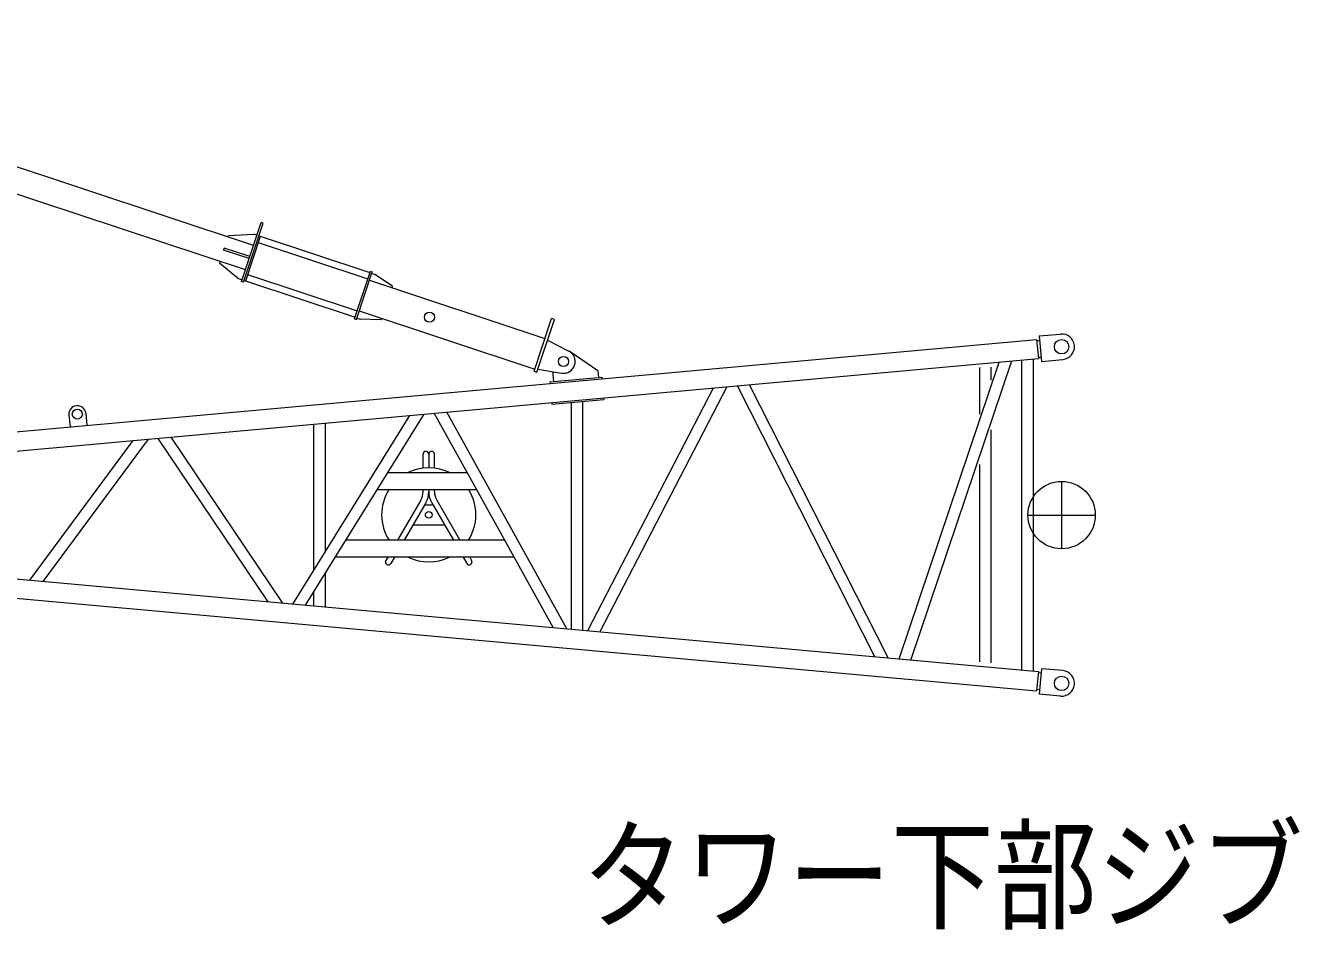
# Model space of a CAD drawing. Units: millimetres on the paper. Extents: x -420 to 420, y -297 to 297.
# Drawn here: x -141.9 to -78.8, y 153.2 to 198 of the extents above; entities that cross this region are included whole.
import ezdxf
from ezdxf.enums import TextEntityAlignment as Align

# ---------------------------------------------------------------- set-up
doc = ezdxf.new("R2010")
doc.units = ezdxf.units.MM
doc.linetypes.add('USER2', pattern=[17.5, 13, -1.5, 1.5, -1.5])
doc.linetypes.add('USER3', pattern=[15.5, 8, -1.5, 1.5, -1.5, 1.5, -1.5])
doc.layers.add('0-0_0', color=7, linetype='Continuous', lineweight=18)
doc.styles.add('ＭＳ ゴシック', font='')
doc.styles.get('ＭＳ ゴシック').set_extended_font_data('MS Gothic')

msp = doc.modelspace()

# ---------------------------------------------------------------- linework, layer by layer
at = {"layer": '0-0_0'}
for p, q in [((-130.636, 187.073), (-163.541, 197.963)), ((-131.035, 185.866), (-147.41, 191.285)), ((-131.228, 185.283), (-130.26, 188.21)), ((-131.133, 185.251), (-130.165, 188.178)), ((-130.165, 188.178), (-130.26, 188.21)), ((-131.902, 187.492), (-131.875, 187.571)), ((-131.875, 187.571), (-130.627, 187.632)), ((-130.468, 187.58), (-130.627, 187.632)), ((-130.303, 187.522), (-130.374, 187.546)), ((-132.086, 186.936), (-132.117, 186.841)), ((-130.851, 186.422), (-132.117, 186.841)), ((-130.82, 186.517), (-132.086, 186.936)), ((-132.301, 186.285), (-132.327, 186.206)), ((-132.327, 186.206), (-131.361, 185.412)), ((-125.635, 183.432), (-124.85, 185.805)), ((-125.54, 183.4), (-124.755, 185.774)), ((-124.85, 185.805), (-124.755, 185.774)), ((-124.781, 185.695), (-124.623, 185.642)), ((-123.762, 185.059), (-124.623, 185.642)), ((-131.203, 185.36), (-131.361, 185.412)), ((-131.133, 185.251), (-131.228, 185.283)), ((-124.896, 185.346), (-116.209, 182.472)), ((-123.788, 184.98), (-123.762, 185.059)), ((-125.399, 183.828), (-116.712, 180.953)), ((-125.635, 183.432), (-125.54, 183.4)), ((-125.514, 183.479), (-125.356, 183.427)), ((-124.317, 183.382), (-125.356, 183.427)), ((-124.317, 183.382), (-124.291, 183.461)), ((-116.749, 180.842), (-115.885, 183.452)), ((-116.606, 180.795), (-115.742, 183.405)), ((-115.742, 183.405), (-115.885, 183.452)), ((-164.237, 175.862), (-91.864, 182.423)), ((-116.083, 182.377), (-115.028, 181.846)), ((-91.864, 182.423), (-91.778, 181.474)), ((-91.858, 182.362), (-91.725, 182.374)), ((-91.745, 182.591), (-90.683, 182.687)), ((-91.745, 182.591), (-91.631, 181.33)), ((-113.592, 180.86), (-114.958, 181.804)), ((-147.02, 176.465), (-91.778, 181.474)), ((-98.666, 166.598), (-93.717, 181.298)), ((-98.085, 166.545), (-93.1, 181.354)), ((-94.126, 181.054), (-94.126, 180.407)), ((-92.609, 181.398), (-92.609, 166.048)), ((-92.042, 181.45), (-92.042, 165.997)), ((-91.783, 181.535), (-91.65, 181.547)), ((-91.631, 181.33), (-90.568, 181.426)), ((-116.749, 180.842), (-116.606, 180.795)), ((-116.554, 180.953), (-115.39, 180.75)), ((-115.831, 180.827), (-115.788, 180.338)), ((-113.592, 180.86), (-113.563, 180.536)), ((-94.692, 181.025), (-94.692, 178.717)), ((-115.962, 180.322), (-115.955, 180.248)), ((-107.877, 180.014), (-114.097, 167.997)), ((-107.207, 180.075), (-113.487, 167.941)), ((-99.875, 166.707), (-106.679, 180.123)), ((-99.209, 166.647), (-106.072, 180.178)), ((-115.869, 179.285), (-115.863, 179.21)), ((-115.863, 179.21), (-113.289, 179.439)), ((-114.909, 179.295), (-114.909, 168.07)), ((-114.342, 179.345), (-114.342, 168.019)), ((-113.296, 179.514), (-113.289, 179.439)), ((-139.774, 178.686), (-139.719, 178.084)), ((-138.944, 178.761), (-138.889, 178.16)), ((-128.691, 169.32), (-122.896, 178.652)), ((-128.06, 169.263), (-122.189, 178.716)), ((-119.583, 174.973), (-121.684, 178.762)), ((-115.118, 168.089), (-121.067, 178.818)), ((-127.659, 178.221), (-127.659, 170.982)), ((-127.092, 178.272), (-127.092, 171.895)), ((-94.126, 177.936), (-94.126, 166.408)), ((-141.706, 170.5), (-136.587, 177.411)), ((-141.045, 170.44), (-135.831, 177.48)), ((-129.906, 169.43), (-135.364, 177.522)), ((-129.178, 169.364), (-134.72, 177.58)), ((-122.243, 176.052), (-122.243, 176.737)), ((-121.959, 176.752), (-121.959, 176.07)), ((-121.676, 176.052), (-121.676, 176.737)), ((-94.692, 176.223), (-94.692, 166.455)), ((-120.045, 175.807), (-123.996, 175.807)), ((-119.583, 174.973), (-124.513, 174.973)), ((-122.243, 174.882), (-122.243, 174.973)), ((-121.959, 174.973), (-121.959, 174.882)), ((-121.676, 174.882), (-121.676, 174.973)), ((-115.8, 168.151), (-119.583, 174.973)), ((-122.355, 174.465), (-123.504, 172.473)), ((-122.109, 174.323), (-123.177, 172.473)), ((-122.159, 174.236), (-121.76, 174.236)), ((-121.81, 174.323), (-120.741, 172.473)), ((-121.564, 174.464), (-120.414, 172.473)), ((-122.737, 173.236), (-121.182, 173.237)), ((-118.197, 172.473), (-126.066, 172.473)), ((-164.211, 171.583), (-91.864, 165.024)), ((-117.735, 171.64), (-126.583, 171.64)), ((-123.985, 171.64), (-124.081, 171.474)), ((-123.658, 171.64), (-123.836, 171.332)), ((-120.26, 171.64), (-120.082, 171.333)), ((-119.932, 171.64), (-119.837, 171.474)), ((-147.02, 170.982), (-91.778, 165.973)), ((-127.092, 170.82), (-127.092, 169.175)), ((-127.659, 169.908), (-127.659, 169.226)), ((-91.778, 165.973), (-91.864, 165.024)), ((-91.65, 165.9), (-91.783, 165.912)), ((-91.631, 166.117), (-91.745, 164.856)), ((-90.568, 166.021), (-91.631, 166.117)), ((-91.725, 165.073), (-91.858, 165.085)), ((-90.683, 164.759), (-91.745, 164.856))]:
    msp.add_line(p, q, dxfattribs=at)
at = {"layer": '0-0_0', "linetype": 'USER3'}
for p, q in [((-130.302, 187.539), (-124.871, 185.736)), ((-130.406, 187.223), (-124.976, 185.419)), ((-130.93, 185.641), (-125.502, 183.838)), ((-131.035, 185.324), (-125.607, 183.521))]:
    msp.add_line(p, q, dxfattribs=at)
at = {"layer": '0-0_0', "linetype": 'USER2'}
for p, q in [((-90.626, 175.39), (-90.626, 172.057)), ((-92.292, 173.723), (-88.959, 173.723))]:
    msp.add_line(p, q, dxfattribs=at)
at = {"layer": '0-0_0'}
for points in [[(-130.303, 187.522), (-131.036, 185.307), (-131.107, 185.331)], [(-115.962, 180.322), (-113.388, 180.552), (-113.382, 180.477)]]:
    msp.add_lwpolyline(points, dxfattribs=at)
for centre, radius in [((-121.927, 183.521), 0.25), ((-90.626, 182.057), 0.358), ((-115.29, 181.324), 0.25), ((-139.359, 178.723), 0.25), ((-90.626, 173.723), 1.667), ((-121.959, 173.736), 0.167), ((-90.626, 165.39), 0.358)]:
    msp.add_circle(centre, radius, dxfattribs=at)
for centre, radius, start, end in [((-90.626, 182.057), 0.633, 275.61884, 95.33066), ((-115.29, 181.325), 0.583, 260.10697, 63.26873), ((-139.359, 178.723), 0.417, 5.18113, 185.18113), ((-122.102, 176.737), 0.142, 0.01234, 180), ((-121.818, 176.737), 0.142, 0, 180.01234), ((-121.959, 173.736), 2.333, 62.53945, 117.45922), ((-121.959, 173.736), 2.333, 147.98159, 212.76764), ((-123.076, 174.882), 0.833, 329.99641, 0.01679), ((-123.076, 174.882), 1.117, 329.99739, 0.01566), ((-120.843, 174.882), 1.117, 180.00783, 210.01659), ((-120.843, 174.882), 0.833, 180.00629, 210.01659), ((-121.959, 173.736), 2.333, 327.23236, 32.01841), ((-121.959, 173.736), 2.333, 243.94603, 296.05397), ((-123.959, 171.403), 0.142, 149.99945, 329.99945), ((-119.959, 171.404), 0.142, 210.03428, 30.01124), ((-90.626, 165.39), 0.633, 264.66934, 84.38089)]:
    msp.add_arc(centre, radius, start, end, dxfattribs=at)

# ---------------------------------------------------------------- texts
at = {"layer": '0-0_0', "style": 'ＭＳ ゴシック', "width": 0.85}
msp.add_text('タワー下部ジブ', height=4.399, dxfattribs=at).set_placement((-114.377, 152.37), align=Align.BOTTOM_LEFT)

doc.saveas('drawing.dxf')
